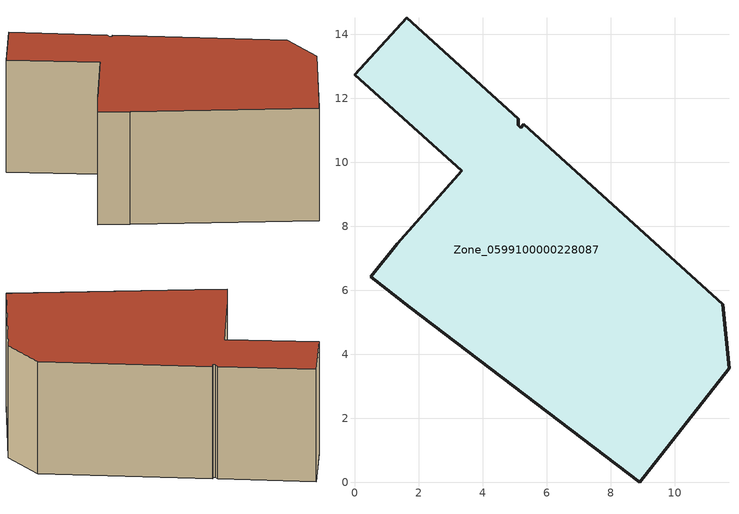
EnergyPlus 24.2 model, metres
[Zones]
Zone_0599100000228087
 floor ground (C_G): 5.11,11.15 5.19,11.08 5.29,11.19 11.5,5.56 11.7,3.57 8.91,0 1.73,5.48 0.51,6.43 1.34,7.46 3.36,9.74 0,12.74 1.63,14.52 5.12,11.35 z3.12
 wall outside (C_F): 1.73,5.48 8.91,0 11.7,3.57 11.5,5.56 5.29,11.19 5.19,11.08 5.11,11.15 5.12,11.35 1.63,14.52 0,12.74 3.36,9.74 1.34,7.46 0.51,6.43 1.73,5.48 z3.12:9.55
 roof outside (C_R): 5.11,11.15 5.12,11.35 1.63,14.52 0,12.74 3.36,9.74 1.34,7.46 0.51,6.43 1.73,5.48 8.91,0 11.7,3.57 11.5,5.56 5.29,11.19 5.19,11.08 z9.55
[BUILDING]
Pand.0599100000228087: North Axis=0; Terrain=City; Loads Convergence Tolerance Value=0.04; Temperature Convergence Tolerance Value=0.4; Solar Distribution=FullExterior; Maximum Number of Warmup Days=25; Minimum Number of Warmup Days=1
[Site:Location]
Rotterdam.The.Hague.AP_ZH_NLD Design_Conditions: Latitude=51.96; Longitude=4.45; Time Zone=1; Elevation=-4.5
[SITE:GROUNDTEMPERATURE:BUILDINGSURFACE]
18, 18, 18, 18, 18, 18, 18, 18, 18, 18, 18, 18
[MATERIAL] Thermal Absorptance=0.9; Solar Absorptance=0.7; Visible Absorptance=0.7
Name | Roughness | Thickness | Conductivity | Density | Specific Heat
G.TC.1946 | MediumSmooth | 0.15 | 1 | 540 | 1210
F.TC.1946 | Rough | 0.3 | 0.857143 | 1920 | 840
R.TC.1946 | MediumRough | 0.2 | 0.909091 | 1500 | 1000
[CONSTRUCTION]
C_G: G.TC.1946
C_F: F.TC.1946
C_R: R.TC.1946
[ZONE]
Zone_0599100000228087: Type=1; Multiplier=1; Ceiling Height=Autocalculate; Volume=Autocalculate; Floor Area=autocalculate; Part of Total Floor Area=Yes
[ZONEINFILTRATION:DESIGNFLOWRATE]
Infil_Zone_0599100000228087: Zone or ZoneList or Space or SpaceList=Zone_0599100000228087; Schedule=AlwaysOn; Design Flow Rate Calculation Method=Flow/Area; Flow Rate per Floor Area=0.003; Constant Term Coefficient=1; Temperature Term Coefficient=0; Velocity Term Coefficient=0; Velocity Squared Term Coefficient=0
[HVACTEMPLATE:ZONE:IDEALLOADSAIRSYSTEM]
Zone_0599100000228087: Maximum Heating Supply Air Temperature=50; Minimum Cooling Supply Air Temperature=13; Maximum Heating Supply Air Humidity Ratio=0.0156; Minimum Cooling Supply Air Humidity Ratio=0.0077; Heating Limit=NoLimit; Cooling Limit=NoLimit; Dehumidification Control Type=ConstantSensibleHeatRatio; Cooling Sensible Heat Ratio=0.7; Dehumidification Setpoint=60; Humidification Control Type=None; Humidification Setpoint=30; Outdoor Air Method=None; Outdoor Air Flow Rate per Person=0.00944; Outdoor Air Flow Rate per Zone Floor Area=0; Outdoor Air Flow Rate per Zone=0; Demand Controlled Ventilation Type=None; Outdoor Air Economizer Type=NoEconomizer; Heat Recovery Type=None; Sensible Heat Recovery Effectiveness=0.7; Latent Heat Recovery Effectiveness=0.65
[ZONECONTROL:THERMOSTAT]
ThermostatControl_Zone_0599100000228087: Zone or ZoneList=Zone_0599100000228087; Control Type Schedule=DualSetpointControlType; Control 1=Thermostat_Zone_0599100000228087; Temperature Difference Between Cutout And Setpoint=0
[THERMOSTATSETPOINT:DUALSETPOINT]
Thermostat_Zone_0599100000228087: Heating Setpoint Temperature Schedule=HeatingSetpoint_Zone_0599100000228087; Cooling Setpoint Temperature Schedule=CoolingSetpoint_Zone_0599100000228087
[SCHEDULE:COMPACT]
HeatingSetpoint_Zone_0599100000228087: Through: 12/31, For: AllDays, Until: 24:00, 21
CoolingSetpoint_Zone_0599100000228087: Through: 12/31, For: AllDays, Until: 24:00, 24
DualSetpointControlType: Through: 12/31, For: AllDays, Until: 24:00, 4
AlwaysOn: Through: 12/31, For: AllDays, Until: 24:00, 1
